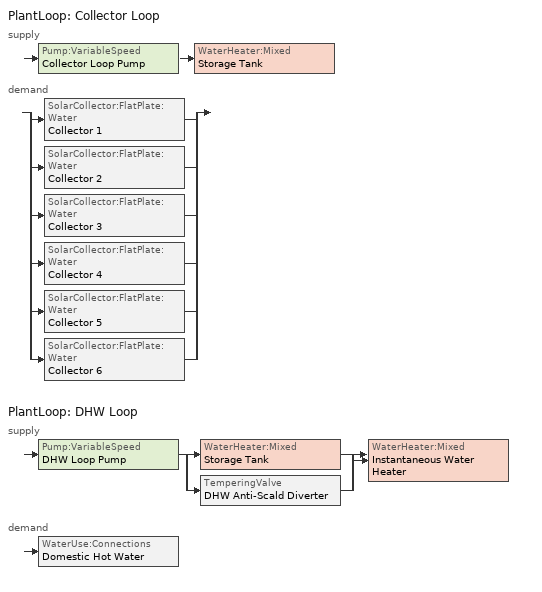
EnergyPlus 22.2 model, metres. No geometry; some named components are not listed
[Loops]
PlantLoop 'Collector Loop'
 supply: Pump:VariableSpeed 'Collector Loop Pump' > WaterHeater:Mixed 'Storage Tank'
 demand: split
  | SolarCollector:FlatPlate:Water 'Collector 1'
  | SolarCollector:FlatPlate:Water 'Collector 2'
  | SolarCollector:FlatPlate:Water 'Collector 3'
  | SolarCollector:FlatPlate:Water 'Collector 4'
  | SolarCollector:FlatPlate:Water 'Collector 5'
  | SolarCollector:FlatPlate:Water 'Collector 6'
PlantLoop 'DHW Loop'
 supply: Pump:VariableSpeed 'DHW Loop Pump' > split
  | WaterHeater:Mixed 'Storage Tank'
  | TemperingValve 'DHW Anti-Scald Diverter'
  join > WaterHeater:Mixed 'Instantaneous Water Heater'
 demand: WaterUse:Connections 'Domestic Hot Water'
[Building]
Solar Collector Flat Plate Water Example: Loads convergence tolerance value=0.04; Maximum number of warmup days=25; Minimum number of warmup days=6; North axis=0; Solar distribution=FullInteriorAndExterior; Temperature convergence tolerance value=0.04; Terrain=Suburbs
[Site:Location]
CHICAGO_IL_USA_WMO_725300: Elevation=190; Latitude=42; Longitude=-87.88; Time zone=-6
[Site:WaterMainsTemperature]
Annual average outdoor air temperature=9.69; Calculation method=Correlation; Maximum difference in monthly average outdoor air temperatures=28.1
[SizingPeriod:DesignDay] Barometric pressure=99063; Day of month=21; Daylight saving time indicator=No; Humidity condition type=WetBulb; Rain indicator=No; Snow indicator=No; Solar model indicator=ASHRAEClearSky
Name | Daily dry bulb temperature range | Day type | Maximum dry bulb temperature | Month | Sky clearness | Wetbulb or dewpoint at maximum dry bulb | Wind direction | Wind speed
CHICAGO Ann Clg 1% Condns DB=>MWB | 10.7 | SummerDesignDay | 31.5 | 7 | 1 | 23 | 230 | 5.3
CHICAGO Ann Htg 99% Condns DB | 0 | WinterDesignDay | -17.3 | 1 | 0 | -17.3 | 270 | 4.9
[AvailabilityManager:DifferentialThermostat]
Differential Thermostat Availability Manager: Temperature difference off limit=2; Temperature difference on limit=10
[AvailabilityManager:HighTemperatureTurnOff]
High Temperature Turn Off Availability Manager: Temperature=60
[AvailabilityManager:LowTemperatureTurnOn]
Low Temperature Turn On Availability Manager: Temperature=0
[PlantEquipmentList]
Collector Plant Equipment: Storage Tank, WaterHeater:Mixed
DHW Plant Equipment: DHW Anti-Scald Diverter, TemperingValve, Storage Tank, WaterHeater:Mixed, Instantaneous Water Heater, WaterHeater:Mixed
[PlantEquipmentOperation:HeatingLoad] Load range 1 lower limit=0; Load range 1 upper limit=10000000
Name | Range 1 equipment list
Collector Control Scheme | Collector Plant Equipment
DHW Control Scheme | DHW Plant Equipment
[PlantEquipmentOperationSchemes] Control scheme 1 schedule=AlwaysOnSchedule
Name | Control scheme 1
Collector Loop Operation | Collector Control Scheme
DHW Loop Operation | DHW Control Scheme
[PlantLoop] Fluid type=Water; Load distribution scheme=Optimal; Maximum loop flow rate=Autosize; Maximum loop temperature=100; Minimum loop flow rate=0; Minimum loop temperature=3; Plant loop volume=Autocalculate
Name | Plant equipment operation scheme
Collector Loop | Collector Loop Operation
DHW Loop | DHW Loop Operation
[Pump:VariableSpeed] Design maximum flow rate=Autosize; Design minimum flow rate=0; Design power consumption=Autosize; Design pump head=300000; Fraction of motor inefficiencies to fluid stream=0; Motor efficiency=0.87; Pump control type=Intermittent; Coefficient 1 of the part load performance curve=0; Coefficient 2 of the part load performance curve=1; Coefficient 3 of the part load performance curve=0; Coefficient 4 of the part load performance curve=0
Collector Loop Pump; DHW Loop Pump
[SetpointManager:Scheduled] Control variable=Temperature
Name | Schedule | Setpoint node or nodelist
Collector Loop Setpoint Manager | Loop Temperature Schedule | Collector Loop Setpoint Node List
DHW Loop Setpoint Manager | Hot Water Setpoint Temp Schedule | DHW Loop Setpoint Node List
[Sizing:Plant] Design loop exit temperature=82; Loop design temperature difference=11; Loop type=Heating
DHW Loop; Collector Loop
[SolarCollector:FlatPlate:Water] Maximum flow rate=1e-05; Solarcollectorperformance=Alternate Energy Technologies AE-32
Name | Surface
Collector 1 | Collector Surface 1
Collector 2 | Collector Surface 2
Collector 3 | Collector Surface 3
Collector 4 | Collector Surface 4
Collector 5 | Collector Surface 5
Collector 6 | Collector Surface 6
[SolarCollectorPerformance:FlatPlate]
Alternate Energy Technologies AE-32: Gross area=2.9646; Test correlation type=Inlet; Test flow rate=3.88e-05; Test fluid=Water; Coefficient 1 of efficiency equation=0.691; Coefficient 2 of efficiency equation=-3.396; Coefficient 2 of incident angle modifier=-0.1939; Coefficient 3 of efficiency equation=-0.00193; Coefficient 3 of incident angle modifier=-0.0055
[WaterHeater:Mixed] Ambient temperature indicator=Schedule; Ambient temperature schedule=Ambient Temp Schedule; Heater fuel type=Electricity; Heater thermal efficiency=0.9; Maximum temperature limit=82.2222; Setpoint temperature schedule=Hot Water Setpoint Temp Schedule; Use side design flow rate=Autosize; Use side effectiveness=1
Name | Heater control type | Heater maximum capacity | Off cycle loss coefficient to ambient temperature | Off cycle loss fraction to zone | On cycle loss coefficient to ambient temperature | On cycle loss fraction to zone | Tank volume | Deadband temperature difference | Source side design flow rate | Source side effectiveness
Instantaneous Water Heater | Modulate | 80000 | 1 | 1 | 1 | 1 | 0.00568
Storage Tank | Cycle | 0 | 5 |  | 5 |  | 1.5 | 5 | Autosize | 1
[WaterUse:Connections]
Domestic Hot Water: Water use equipment name 1=Sinks; Water use equipment name 2=Showers; Water use equipment name 3=Clotheswasher; Water use equipment name 4=Dishwasher; Drain water heat exchanger type=None
[WaterUse:Equipment]
Name | End use subcategory | Flow rate fraction schedule | Peak flow rate | Target temperature schedule
Clotheswasher | Clotheswasher | Clotheswasher | 6.3e-05 | Washers Temp Schedule
Dishwasher | Dishwasher | Dishwasher | 0.000126 | Washers Temp Schedule
Showers | Showers | Showers | 0.000189 | Sinks and Showers Temp Schedule
Sinks | Sinks | Sinks | 0.000189 | Sinks and Showers Temp Schedule
[Schedule:Compact]
AlwaysOnSchedule: THROUGH: 12/31, FOR: AllDays, UNTIL: 24:00, 1
Ambient Temp Schedule: THROUGH: 12/31, FOR: AllDays, UNTIL: 24:00, 22
Clotheswasher: Through: 12/31, For: Weekends SummerDesignDay WinterDesignDay, Until: 10:00, 0, Until: 11:00, 1, Until: 24:00, 0, For: AllOtherDays, Until: 24:00, 0
Dishwasher: Through: 12/31, For: AllDays, Until: 20:00, 0, Until: 20:30, 1, Until: 24:00, 0
Hot Water Setpoint Temp Schedule; Washers Temp Schedule: THROUGH: 12/31, FOR: AllDays, UNTIL: 24:00, 50
Loop Temperature Schedule: THROUGH: 12/31, FOR: AllDays, UNTIL: 24:00, 60
Showers: Through: 12/31, For: AllDays, Until: 7:00, 0, Until: 7:30, 0.2, Until: 8:00, 0.8, Until: 8:30, 0.1, Until: 19:00, 0, Until: 19:30, 0.3, Until: 24:00, 0
Sinks: Through: 12/31, For: AllDays, Until: 7:00, 0, Until: 8:00, 0.3, Until: 9:00, 0.7, Until: 11:00, 0, Until: 12:00, 0.1, Until: 13:00, 0.3, Until: 17:00, 0, Until: 18:00, 0.2, Until: 19:00, 0.5, Until: 20:00, 0.2, Until: 24:00, 0
Sinks and Showers Temp Schedule: THROUGH: 12/31, FOR: AllDays, UNTIL: 24:00, 43.3
